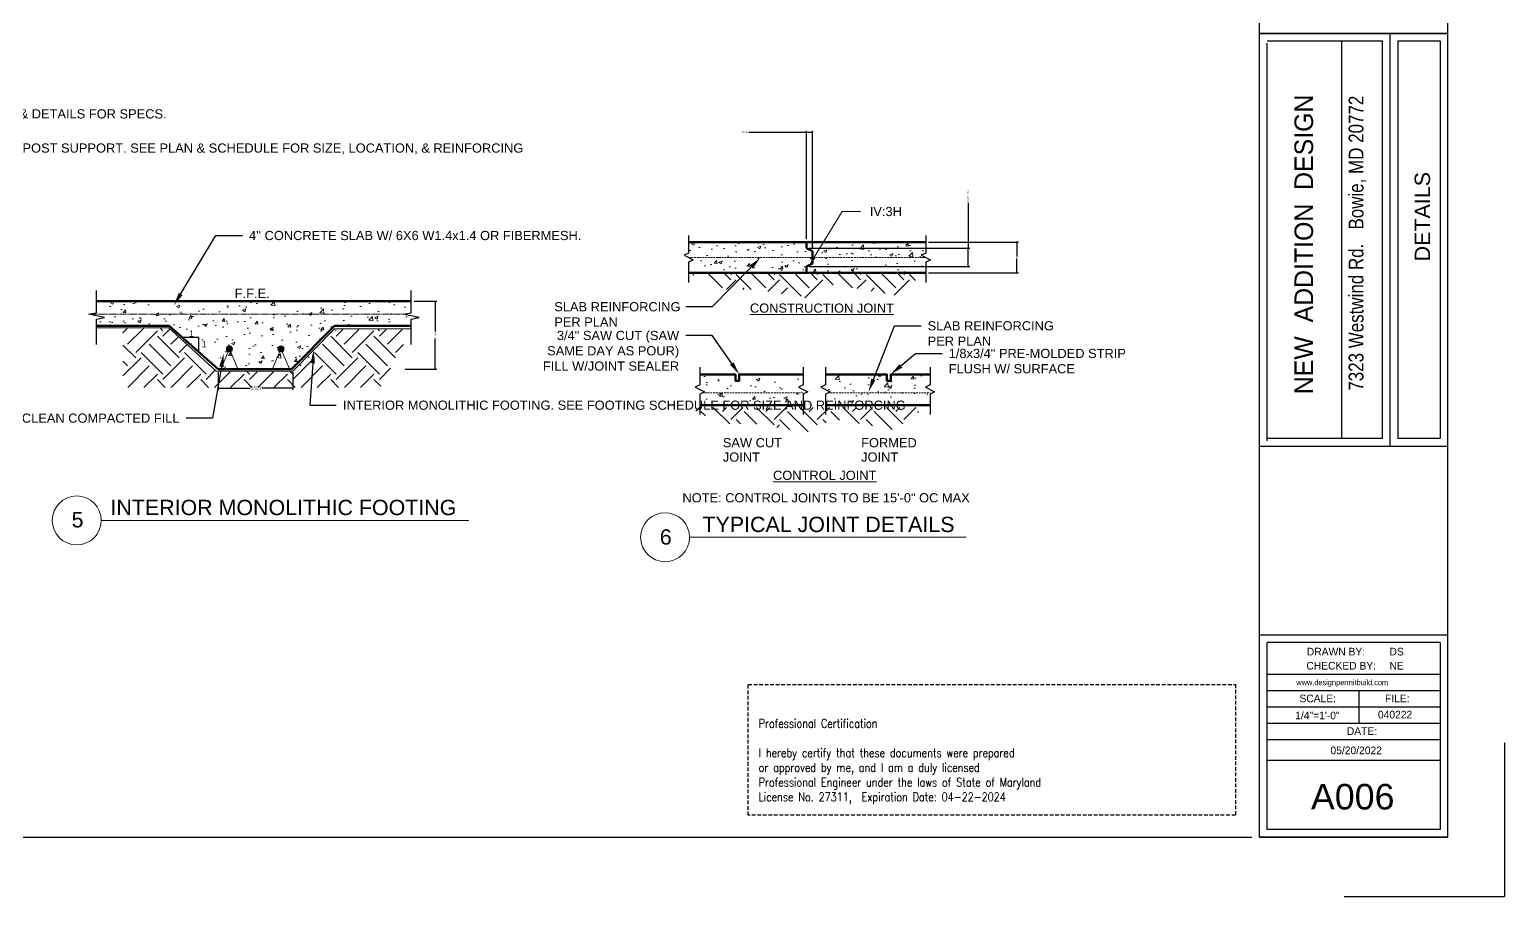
# Model space of a CAD drawing. Header units: inches. Extents: x -1842 to 12195, y -2228 to 2193.
# Drawn here: x 9943 to 11146, y -1030 to -322 of the extents above; entities that cross this region are included whole.
import ezdxf
from ezdxf import colors
from ezdxf.entities.mleader import LeaderData, LeaderLine
from ezdxf.math import Vec2, Vec3

# ---------------------------------------------------------------- set-up
doc = ezdxf.new("R2010")
doc.units = ezdxf.units.IN
doc.header["$LTSCALE"] = 6
doc.header["$MEASUREMENT"] = 0
for name, pattern in [('DASHED', [0.75, 0.5, -0.25]), ('HIDDEN', [0.375, 0.25, -0.125]), ('HIDDEN2', [0.1875, 0.125, -0.0625])]:
    doc.linetypes.add(name, pattern=pattern)
doc.layers.add('S-Dims', color=2, linetype='Continuous')
doc.layers.add('Title Block', color=7, linetype='Continuous')
for name, color, linetype, lineweight in [('S-Exisitng', 252, 'Continuous', 0), ('S-Foundation', 5, 'Continuous', 0), ('S-Structural', 1, 'Continuous', 20), ('S-Text', 3, 'Continuous', 0)]:
    doc.layers.add(name, color=color, linetype=linetype, lineweight=lineweight)
doc.styles.add('(FE) ARIAL 3-4', font='arial.ttf', dxfattribs={"height": 1.5})
doc.styles.add('Arial', font='arial.ttf')
doc.styles.add('HS-DESIGN-TTLB', font='GOTHIC.TTF')
doc.styles.get("Standard").update_dxf_attribs({"font": 'ARIALN.TTF'})
doc.styles.add('TAGS', font='romans', dxfattribs={"width": 0.8})
doc.dimstyles.new('DIMS', dxfattribs={"dimscale": 96, "dimtxt": 0.09375, "dimasz": 0.09375, "dimexe": 0.1, "dimexo": 0.2, "dimgap": 0.046875, "dimtad": 0, "dimdec": 1, "dimzin": 7, "dimdsep": 46, "dimlunit": 4, "dimtxsty": 'Standard', "dimblk": 'ARCHTICK', "dimcen": 0, "dimdle": 0.046875, "dimclrd": 2, "dimclre": 2, "dimclrt": 2, "dimadec": 0, "dimazin": 0, "dimtfac": 1, "dimtdec": 1, "dimtmove": 1, "dimatfit": 2, "dimfxl": 0.2, "dimtolj": 1, "dimtzin": 0, "dimarcsym": 0})

# ---------------------------------------------------------------- blocks, each defined once
blk = doc.blocks.new('_ARCHTICK')
at = {"color": 0, "linetype": 'ByBlock', "const_width": 0.15}
blk.add_lwpolyline([(-0.5, -0.5), (0.5, 0.5)], dxfattribs=at)
blk = doc.blocks.new('*D537')
at = {"layer": 'Defpoints', "color": 0, "transparency": 16777216}
for p in [(10581.8, -406), (10576.8, -495.7), (10581.8, -503.2)]:
    blk.add_point(p, dxfattribs=at)
at = {"layer": 'S-Dims', "color": 2, "lineweight": -2, "transparency": 16777216}
for p, q in [((10530.3, -406), (10576.8, -406)), ((10576.3, -406), (10582.4, -406)), ((10576.8, -493.3), (10576.8, -404.8)), ((10581.8, -500.8), (10581.8, -404.8))]:
    blk.add_line(p, q, dxfattribs=at)
at = {"layer": 'S-Dims', "color": 2, "lineweight": -2, "transparency": 16777216, "xscale": 1.125, "yscale": 1.125, "zscale": 1.125, "rotation": 180}
blk.add_blockref('_ARCHTICK', (10576.8, -406), dxfattribs=at)
at = {"layer": 'S-Dims', "color": 2, "lineweight": -2, "transparency": 16777216, "xscale": 1.125, "yscale": 1.125, "zscale": 1.125}
blk.add_blockref('_ARCHTICK', (10581.8, -406), dxfattribs=at)
at = {"layer": 'S-Dims', "color": 2, "transparency": 16777216, "insert": (10527.3, -406), "char_height": 1.125, "attachment_point": 5}
blk.add_mtext('\\A1;3/4" MIN', dxfattribs=at)
blk = doc.blocks.new('*D538')
at = {"layer": 'Defpoints', "color": 0, "transparency": 16777216}
for p in [(10576.8, -500.7), (10708.9, -500.7), (10576.8, -515.7)]:
    blk.add_point(p, dxfattribs=at)
at = {"layer": 'S-Dims', "color": 2, "lineweight": -2, "transparency": 16777216}
for p, q in [((10708.9, -463.5), (10708.9, -500.7)), ((10579.2, -500.7), (10710.1, -500.7)), ((10708.9, -516.3), (10708.9, -500.1)), ((10579.2, -515.7), (10710.1, -515.7))]:
    blk.add_line(p, q, dxfattribs=at)
at = {"layer": 'S-Dims', "color": 2, "lineweight": -2, "transparency": 16777216, "xscale": 1.125, "yscale": 1.125, "zscale": 1.125}
for p, rotation in [((10708.9, -500.7), 90), ((10708.9, -515.7), 270)]:
    blk.add_blockref('_ARCHTICK', p, dxfattribs=dict(at, rotation=rotation))
at = {"layer": 'S-Dims', "color": 2, "transparency": 16777216, "insert": (10708.9, -458.5), "char_height": 1.125, "attachment_point": 5, "rotation": 90}
blk.add_mtext('\\A1;T/4 (1 1/2" MIN)', dxfattribs=at)
blk = doc.blocks.new('*D539')
at = {"layer": 'Defpoints', "color": 0, "transparency": 16777216}
for p in [(10674.2, -495.7), (10748.6, -495.7), (10674.2, -520.7)]:
    blk.add_point(p, dxfattribs=at)
at = {"layer": 'S-Dims', "color": 2, "lineweight": -2, "transparency": 16777216}
for p, q in [((10676.6, -495.7), (10749.8, -495.7)), ((10748.6, -495.1), (10748.6, -507.3)), ((10748.6, -521.3), (10748.6, -509.1)), ((10676.6, -520.7), (10749.8, -520.7))]:
    blk.add_line(p, q, dxfattribs=at)
at = {"layer": 'S-Dims', "color": 2, "lineweight": -2, "transparency": 16777216, "xscale": 1.125, "yscale": 1.125, "zscale": 1.125}
for p, rotation in [((10748.6, -495.7), 90), ((10748.6, -520.7), 270)]:
    blk.add_blockref('_ARCHTICK', p, dxfattribs=dict(at, rotation=rotation))
at = {"layer": 'S-Dims', "color": 2, "transparency": 16777216, "insert": (10748.6, -508.2), "char_height": 1.12, "attachment_point": 5, "rotation": 90}
blk.add_mtext('\\A1;T', dxfattribs=at)
blk = doc.blocks.new('*D532')
at = {"layer": 'Defpoints', "color": 0, "transparency": 16777216}
for p in [(10096.8, -599.4), (10157.8, -599.4), (10157.8, -615)]:
    blk.add_point(p, dxfattribs=at)
at = {"layer": 'S-Dims', "color": 2, "lineweight": -2, "transparency": 16777216}
for p, q in [((10096.8, -601.8), (10096.8, -616.2)), ((10157.8, -601.8), (10157.8, -616.2)), ((10096.2, -615), (10122.9, -615)), ((10158.4, -615), (10132.7, -615))]:
    blk.add_line(p, q, dxfattribs=at)
at = {"layer": 'S-Dims', "color": 2, "lineweight": -2, "transparency": 16777216, "xscale": 1.125, "yscale": 1.125, "zscale": 1.125, "rotation": 180}
blk.add_blockref('_ARCHTICK', (10096.8, -615), dxfattribs=at)
at = {"layer": 'S-Dims', "color": 2, "lineweight": -2, "transparency": 16777216, "xscale": 1.125, "yscale": 1.125, "zscale": 1.125}
blk.add_blockref('_ARCHTICK', (10157.8, -615), dxfattribs=at)
at = {"layer": 'S-Dims', "color": 2, "transparency": 16777216, "insert": (10127.8, -615), "char_height": 1.125, "attachment_point": 5}
blk.add_mtext('\\A1;SEE FOOTING\\PSCHEDULE', dxfattribs=at)
blk = doc.blocks.new('*D535')
at = {"layer": 'Defpoints', "color": 0, "transparency": 16777216}
for p in [(10254.4, -544), (10247.1, -599.4), (10274, -599.4)]:
    blk.add_point(p, dxfattribs=at)
at = {"layer": 'S-Dims', "color": 2, "lineweight": -2, "transparency": 16777216}
for p, q in [((10256.8, -544), (10275.2, -544)), ((10274, -543.5), (10274, -568.8)), ((10274, -599.9), (10274, -574.6)), ((10249.5, -599.4), (10275.2, -599.4))]:
    blk.add_line(p, q, dxfattribs=at)
at = {"layer": 'S-Dims', "color": 2, "lineweight": -2, "transparency": 16777216, "xscale": 1.125, "yscale": 1.125, "zscale": 1.125}
for p, rotation in [((10274, -544), 90), ((10274, -599.4), 270)]:
    blk.add_blockref('_ARCHTICK', p, dxfattribs=dict(at, rotation=rotation))
at = {"layer": 'S-Dims', "color": 2, "transparency": 16777216, "insert": (10274, -571.7), "char_height": 1.125, "attachment_point": 5, "rotation": 90}
blk.add_mtext('\\A1;12" MIN.', dxfattribs=at)

msp = doc.modelspace()

# ---------------------------------------------------------------- hatches: boundary and pattern name
at = {"layer": 'S-Exisitng'}
h = msp.add_hatch(dxfattribs=at)
h.set_pattern_fill('EARTH', color=256, scale=100, angle=45, style=0)
h.set_pattern_definition([(45, (933.73, 5735.814), (0, 35.35534), [25, -25]), (45, (927.102, 5742.444), (0, 35.35534), [25, -25]), (45, (920.473, 5749.073), (0, 35.35534), [25, -25]), (135, (920.473, 5753.492), (-35.35534, 2e-15), [25, -25]), (135, (927.102, 5760.12), (-35.35534, 2e-15), [25, -25]), (135, (933.73, 5766.75), (-35.35534, 2e-15), [25, -25])])
h.paths.add_polyline_path([(10577.0003746, -541.4928587), (10599.3610543, -530.3125188), (10648.601442, -538.9949277), (10674.3940268, -520.8735292), (10480.8740177, -520.8735292), (10507.7068334, -534.2899371), (10536.1505763, -534.2899371)], flags=0)
h = msp.add_hatch(dxfattribs=at)
h.set_pattern_fill('EARTH', color=256, scale=100, angle=45, style=0)
h.set_pattern_definition([(45, (-2380.203, 4788.246), (0, 35.35534), [25, -25]), (45, (-2386.832, 4794.875), (0, 35.35534), [25, -25]), (45, (-2393.462, 4801.504), (0, 35.35534), [25, -25]), (135, (-2393.462, 4805.924), (-35.35534, 2e-15), [25, -25]), (135, (-2386.832, 4812.553), (-35.35534, 2e-15), [25, -25]), (135, (-2380.203, 4819.182), (-35.35534, 2e-15), [25, -25])])
h.paths.add_polyline_path([(10056.502332, -566.1183713), (10019.1229955, -566.1183713), (10019.1229955, -614.3390716), (10229.0428234, -614.3390716), (10254.77083, -567.0925066), (10192.9328504, -567.1028521), (10157.8021696, -601.5260437), (10095.2220659, -601.5260437)])
h = msp.add_hatch(dxfattribs=at)
h.set_pattern_fill('EARTH', color=256, scale=100, angle=45, style=0)
h.set_pattern_definition([(45, (933.73, 5794.11), (0, 35.35534), [25, -25]), (45, (927.102, 5800.738), (0, 35.35534), [25, -25]), (45, (920.473, 5807.368), (0, 35.35534), [25, -25]), (135, (920.473, 5811.787), (-35.35534, 2e-15), [25, -25]), (135, (927.102, 5818.416), (-35.35534, 2e-15), [25, -25]), (135, (933.73, 5825.045), (-35.35534, 2e-15), [25, -25])])
h.paths.add_polyline_path([(10576.8473445, -651.3631782), (10599.2080243, -640.1828384), (10648.4484119, -648.8652472), (10674.2409968, -630.7438488), (10480.7209877, -630.7438488), (10507.5538034, -644.1602566), (10535.9975462, -644.1602566)], flags=0)
at = {"layer": 'S-Foundation', "ltscale": 10}
h = msp.add_hatch(dxfattribs=at)
h.set_pattern_fill('AR-CONC', color=252, scale=3.75, style=0)
h.set_pattern_definition([(50, (933.73, 5735.814), (26.897257, -2.353205), [2.8125, -30.9375]), (355, (933.73, 5735.814), (-5.203175, 28.207205), [2.25, -24.75]), (100.45144, (935.972, 5735.618), (21.69408, 25.854), [2.39026, -26.29283]), (46.1842, (933.73, 5743.314), (40.02155, -6.20697), [4.21875, -46.40625]), (96.63564, (937.066, 5742.797), (35.04982, 36.52945), [3.58539, -39.43927]), (351.18416, (933.73, 5743.314), (35.04982, 36.52945), [3.375, -37.125]), (21, (937.48, 5741.44), (22.384014, -15.09821), [2.8125, -30.9375]), (326, (937.48, 5741.44), (9.124325, 27.193127), [2.25, -24.75]), (71.45144, (939.346, 5740.18), (31.50834, 12.09492), [2.39026, -26.29283]), (37.5, (933.731, 5735.814), (0.4559946, 12.4835195), [0, -24.45, 0, -25.125, 0, -24.84375]), (7.5, (933.731, 5735.814), (9.865108, 14.790439), [0, -14.325, 0, -23.8875, 0, -9.46875]), (327.5, (925.369, 5735.814), (20.018341, -0.845808), [0, -9.375, 0, -29.25, 0, -38.8125]), (317.5, (921.619, 5735.814), (21.869481, 3.753937), [0, -12.1875, 0, -19.425, 0, -27.5625])])
h.paths.add_polyline_path([(10576.8473445, -500.7035776), (10576.8473445, -495.7035776), (10480.7209877, -495.7035776), (10480.7209877, -504.5811371), (10476.9709877, -506.4561371), (10480.7209877, -508.3311371), (10581.8473445, -508.3311371), (10581.8473445, -503.2035776)])
h.paths.add_polyline_path([(10581.8473445, -508.3311371), (10480.7209877, -508.3311371), (10484.4709877, -510.2061371), (10480.7209877, -512.0811371), (10480.7209877, -517.563644), (10480.7209877, -520.7035776), (10576.8473445, -520.7035776), (10576.8473445, -515.7035776), (10581.8473445, -513.2035776)])
h.paths.add_polyline_path([(10674.2409968, -512.0811371), (10677.9909968, -510.2061371), (10674.2409968, -508.3311371), (10581.8473445, -508.3311371), (10581.8473445, -513.2035776), (10576.8473445, -515.7035776), (10576.8473445, -520.7035776), (10581.6230943, -520.7035776), (10580.7063879, -515.3165848), (10583.1792917, -520.7035776), (10674.2409968, -520.7035776), (10674.2409968, -517.563644)])
h.paths.add_polyline_path([(10674.2409968, -504.5811371), (10674.2409968, -495.7035776), (10576.8473445, -495.7035776), (10576.8473445, -500.7035776), (10581.8473445, -503.2035776), (10581.8473445, -508.3311371), (10674.2409968, -508.3311371), (10670.4909968, -506.4561371)])
h = msp.add_hatch(dxfattribs=at)
h.set_pattern_fill('AR-CONC', color=252, scale=3.75, style=0)
h.set_pattern_definition([(50, (-2404.154, 5251.629), (26.897257, -2.353205), [2.8125, -30.9375]), (355, (-2404.154, 5251.63), (-5.203175, 28.207205), [2.25, -24.75]), (100.45144, (-2401.912, 5251.433), (21.69408, 25.854), [2.390257, -26.29283]), (46.1842, (-2404.154, 5259.13), (40.02155, -6.20697), [4.21875, -46.40625]), (96.63564, (-2400.82, 5258.61), (35.04982, 36.52945), [3.58539, -39.43927]), (351.18416, (-2404.154, 5259.13), (35.04982, 36.52945), [3.375, -37.125]), (21, (-2400.404, 5257.254), (22.384014, -15.09821), [2.8125, -30.9375]), (326, (-2400.404, 5257.254), (9.124325, 27.193127), [2.25, -24.75]), (71.45144, (-2398.538, 5255.995), (31.50834, 12.09492), [2.390257, -26.29283]), (37.5, (-2404.154, 5251.629), (0.4559946, 12.4835195), [0, -24.45, 0, -25.125, 0, -24.84375]), (7.5, (-2404.154, 5251.629), (9.865108, 14.790439), [0, -14.325, 0, -23.8875, 0, -9.46875]), (327.5, (-2412.516, 5251.629), (20.018341, -0.845808), [0, -9.375, 0, -29.25, 0, -38.8125]), (317.5, (-2416.266, 5251.629), (21.869481, 3.753937), [0, -12.1875, 0, -19.425, 0, -27.5625])])
h.paths.add_polyline_path([(10191.6668342, -564.0394694), (10254.3754614, -564.0394694), (10254.3754614, -558.5051794), (10260.9666525, -557.2072379), (10254.3754614, -555.9092964), (10247.7842704, -554.6113548), (10248.6683515, -554.437261), (9994.2241988, -553.9623841), (9990.9286033, -554.6113548), (9997.5197944, -555.9092964), (10004.1109854, -557.2072379), (9997.5197944, -558.5051794), (9997.5197944, -565.5751457), (10056.7812973, -564.0394694), (10096.7812973, -599.3732077), (10156.7812973, -599.3732077)])
h.paths.add_polyline_path([(9997.5197944, -544.0394694), (9997.5197944, -553.3134133), (9994.2241988, -553.9623841), (10248.6683515, -554.437261), (10254.3754614, -553.3134133), (10254.3754614, -544.0394694)])
h = msp.add_hatch(dxfattribs=at)
h.set_pattern_fill('AR-CONC', color=252, scale=3.75, style=0)
h.set_pattern_definition([(50, (933.73, 5794.11), (26.897257, -2.353205), [2.8125, -30.9375]), (355, (933.73, 5794.11), (-5.203175, 28.207205), [2.25, -24.75]), (100.45144, (935.972, 5793.913), (21.69408, 25.854), [2.39026, -26.29283]), (46.1842, (933.73, 5801.61), (40.02155, -6.20697), [4.21875, -46.40625]), (96.63564, (937.066, 5801.092), (35.04982, 36.52945), [3.58539, -39.43927]), (351.18416, (933.73, 5801.61), (35.04982, 36.52945), [3.375, -37.125]), (21, (937.48, 5799.734), (22.384014, -15.09821), [2.8125, -30.9375]), (326, (937.48, 5799.734), (9.124325, 27.193127), [2.25, -24.75]), (71.45144, (939.346, 5798.476), (31.50834, 12.09492), [2.39026, -26.29283]), (37.5, (933.731, 5794.109), (0.4559946, 12.4835195), [0, -24.45, 0, -25.125, 0, -24.84375]), (7.5, (933.731, 5794.109), (9.865108, 14.790439), [0, -14.325, 0, -23.8875, 0, -9.46875]), (327.5, (925.369, 5794.109), (20.018341, -0.845808), [0, -9.375, 0, -29.25, 0, -38.8125]), (317.5, (921.619, 5794.11), (21.869481, 3.753937), [0, -12.1875, 0, -19.425, 0, -27.5625])])
h.paths.add_polyline_path([(10574.1574919, -612.2957976), (10574.1574919, -603.7353575), (10522.0971109, -603.7353575), (10522.0971109, -608.8528634), (10518.8964682, -608.8528634), (10518.8964682, -603.7353575), (10489.8928636, -603.7353575), (10489.8928636, -612.2957976), (10486.1428636, -614.1707976), (10493.6428636, -617.9207976), (10489.8928636, -619.7957976), (10489.8928636, -625.2783045), (10489.8928636, -628.7353575), (10574.1574919, -628.7353575), (10574.1574919, -625.2783045), (10574.1574919, -619.7957976), (10577.9074919, -617.9207976), (10570.4074919, -614.1707976)])
h.paths.add_polyline_path([(10592.4395618, -603.7353575), (10592.4395618, -612.2957976), (10588.6895618, -614.1707976), (10596.1895618, -617.9207976), (10592.4395618, -619.7957976), (10592.4395618, -625.2783045), (10592.4395618, -628.7353575), (10677.7541307, -628.7353575), (10677.7541307, -625.2783045), (10677.7541307, -619.7957976), (10681.5041307, -617.9207976), (10674.0041307, -614.1707976), (10677.7541307, -612.2957976), (10677.7541307, -603.7353575), (10645.6631542, -603.7353575), (10645.6631542, -608.8528634), (10642.4625115, -608.8528634), (10642.4625115, -603.7353575)])
at = {"layer": 'S-Structural'}
h = msp.add_hatch(color=256, dxfattribs=at)
h.dxf.hatch_style = 1
h.paths.add_polyline_path([(10108.5403754, -582.9575379, 1), (10103.5403754, -582.9575379, 1)])
h = msp.add_hatch(color=256, dxfattribs=at)
h.dxf.hatch_style = 1
h.paths.add_polyline_path([(10150.5585197, -582.838914, 1), (10145.5585197, -582.838914, 1)])

# ---------------------------------------------------------------- linework, layer by layer
msp.add_line((9445.5770111, -981.4230337), (10940.2362458, -981.4230337))
msp.add_lwpolyline([(9445.1770111, 145.0261878, 0.5, 0.5, 0), (10940.2362458, 145.0261878, 0, 0, 0), (10940.2362458, -981.4230337, 0.5, 0.5, 0), (9445.1770111, -981.4230337, 0.5, 0.5, 0)], format="xyseb")
at = {"layer": 'S-Dims'}
for p, q in [((10081.1219986, -573.5717391), (10067.5724224, -573.5717391)), ((10081.1219986, -585.248969), (10081.1219986, -573.5717391))]:
    msp.add_line(p, q, dxfattribs=at)
for points in [[(10480.7209877, -490.1736739), (10480.7209877, -495.063644), (10480.7209877, -504.5811371), (10476.9709877, -506.4561371), (10484.4709877, -510.2061371), (10480.7209877, -512.0811371), (10480.7209877, -517.563644), (10480.7209877, -528.7943184)], [(10674.2409968, -490.1736739), (10674.2409968, -495.063644), (10674.2409968, -504.5811371), (10670.4909968, -506.4561371), (10677.9909968, -510.2061371), (10674.2409968, -512.0811371), (10674.2409968, -517.563644), (10674.2409968, -528.7943184)], [(9997.5197944, -579.1865859), (9997.5197944, -558.5051794), (10004.1109854, -557.2072379), (9997.5197944, -555.9092964), (9990.9286033, -554.6113548), (9997.5197944, -553.3134133), (9997.5197944, -535.2960154)], [(10254.3754614, -579.1865859), (10254.3754614, -558.5051794), (10260.9666525, -557.2072379), (10254.3754614, -555.9092964), (10247.7842704, -554.6113548), (10254.3754614, -553.3134133), (10254.3754614, -535.2960154)], [(10489.8928636, -597.8883344), (10489.8928636, -602.7783045), (10489.8928636, -612.2957976), (10486.1428636, -614.1707976), (10493.6428636, -617.9207976), (10489.8928636, -619.7957976), (10489.8928636, -625.2783045), (10489.8928636, -636.5089789)], [(10574.1574919, -597.8883344), (10574.1574919, -602.7783045), (10574.1574919, -612.2957976), (10570.4074919, -614.1707976), (10577.9074919, -617.9207976), (10574.1574919, -619.7957976), (10574.1574919, -625.2783045), (10574.1574919, -636.5089789)], [(10592.4395618, -597.8883344), (10592.4395618, -602.7783045), (10592.4395618, -612.2957976), (10588.6895618, -614.1707976), (10596.1895618, -617.9207976), (10592.4395618, -619.7957976), (10592.4395618, -625.2783045), (10592.4395618, -636.5089789)], [(10677.7541307, -597.8883344), (10677.7541307, -602.7783045), (10677.7541307, -612.2957976), (10674.0041307, -614.1707976), (10681.5041307, -617.9207976), (10677.7541307, -619.7957976), (10677.7541307, -625.2783045), (10677.7541307, -636.5089789)]]:
    msp.add_lwpolyline(points, dxfattribs=at)
at = {"layer": 'S-Foundation', "color": 5, "lineweight": 50}
for p, q in [((10480.7209877, -495.7035776), (10674.2409968, -495.7035776)), ((10576.8473445, -495.7035776), (10576.8473445, -500.7035776)), ((10576.8473445, -500.7035776), (10581.8473445, -503.2035776)), ((10581.8473445, -503.2035776), (10581.8473445, -513.2035776)), ((10581.8473445, -513.2035776), (10576.8473445, -515.7035776)), ((10576.8473445, -515.7035776), (10576.8473445, -520.7035776)), ((10480.7209877, -520.7035776), (10674.2409968, -520.7035776)), ((10254.3754614, -544.0394694), (9997.5197944, -544.0394694)), ((10056.7812973, -564.0394694), (9997.5197944, -564.0394694)), ((10056.7812973, -564.0394694), (10096.7812973, -599.3732077)), ((10156.7812973, -599.3732077), (10191.6668342, -564.0394694)), ((10254.3754614, -564.0394694), (10191.6668342, -564.0394694)), ((10096.7812973, -599.3732077), (10156.7812973, -599.3732077)), ((10489.8928636, -628.7353575), (10574.1574919, -628.7353575)), ((10592.4395618, -628.7353575), (10677.7541307, -628.7353575))]:
    msp.add_line(p, q, dxfattribs=at)
at = {"layer": 'S-Foundation', "color": 3}
msp.add_lwpolyline([(9997.5197944, -565.5751457), (10056.502332, -565.5751457), (10095.2220659, -600.9828181), (10157.8021696, -600.9828181), (10191.6668342, -566.4788725), (10254.3754614, -566.4788725)], dxfattribs=at)
at = {"layer": 'S-Foundation', "color": 5, "lineweight": 50}
for points in [[(10489.8928636, -603.7353575), (10518.8964682, -603.7353575), (10518.8964682, -608.8528634), (10522.0971109, -608.8528634), (10522.0971109, -603.7353575), (10574.1574919, -603.7353575)], [(10677.7541307, -603.7353575), (10645.6631542, -603.7353575), (10645.6631542, -608.8528634), (10642.4625115, -608.8528634), (10642.4625115, -603.7353575), (10592.4395618, -603.7353575)]]:
    msp.add_lwpolyline(points, dxfattribs=at)
at = {"layer": 'S-Structural', "linetype": 'HIDDEN2'}
msp.add_line((9991.8126844, -554.437261), (10248.6683515, -554.437261), dxfattribs=at)
at = {"layer": 'S-Structural'}
for p, q in [((10106.0403754, -582.9575379), (10099.0785179, -599.261871)), ((10106.0403754, -582.9575379), (10113.0022329, -599.261871)), ((10148.0585197, -582.838914), (10141.0966622, -599.1432471)), ((10148.0585197, -582.838914), (10155.0203772, -599.1432471))]:
    msp.add_line(p, q, dxfattribs=at)
at = {"layer": 'S-Structural', "linetype": 'HIDDEN'}
for p, q in [((10491.7678636, -618.8582976), (10574.1574919, -618.8582976)), ((10594.3145618, -618.8582976), (10677.7541307, -618.8582976))]:
    msp.add_line(p, q, dxfattribs=at)
at = {"layer": 'S-Structural'}
for centre in [(10106.0403754, -582.9575379), (10148.0585197, -582.838914)]:
    msp.add_circle(centre, 2.5, dxfattribs=at)
at = {"layer": 'S-Text'}
for p, q in [((10001.3968485, -722.8782551), (10301.3388062, -722.8782551)), ((10481.4912936, -736.7037433), (10707.2538952, -736.7037433))]:
    msp.add_line(p, q, dxfattribs=at)
for centre in [(9981.3968485, -722.8782551), (10461.4912936, -736.7037433)]:
    msp.add_circle(centre, 20, dxfattribs=at)
at = {"layer": 'Title Block'}
for p, q in [((10946.5613708, -981.4230436), (10946.5613708, 145.0261778)), ((11100.1763708, -981.4230436), (11100.1763708, 145.0261778)), ((10946.5613708, -325.3393214), (11100.1763708, -325.3393214)), ((10946.5613708, -325.3393214), (11100.1763708, -325.3393214)), ((11100.1763708, -325.3393214), (10946.5613708, -325.3393214)), ((11046.8813708, -331.6093214), (10952.8313708, -331.6093214)), ((10952.8313708, -657.8963021), (10952.8313708, -333.3740724)), ((11013.6522189, -656.1315511), (11013.6522189, -331.6093214)), ((11046.8813708, -656.1315511), (11046.8813708, -331.6093214)), ((11053.1513708, -662.4015511), (11053.1513708, -325.3393214)), ((11093.9063708, -331.6093214), (11059.4213708, -331.6093214)), ((11059.4213708, -331.6093214), (11059.4213708, -656.1315511)), ((11093.9063708, -331.6093214), (11093.9063708, -656.1315511)), ((11046.8813708, -656.1315511), (10952.8313708, -656.1315511)), ((11093.9063708, -656.1315511), (11059.4213708, -656.1315511)), ((10946.5613708, -662.4015511), (11100.1763708, -662.4015511)), ((10946.5613708, -662.4015511), (11100.1763708, -662.4015511)), ((10946.5613708, -816.2628011), (11100.1763708, -816.2628011)), ((10952.8313708, -848.8568707), (10952.8313708, -822.5328011)), ((11093.9063708, -822.5328011), (10952.8313708, -822.5328011)), ((11093.9063708, -822.5328011), (11093.9063708, -848.8568707)), ((10952.8313708, -975.1530436), (10952.8313708, -848.8568707)), ((11093.9063708, -848.8568707), (10952.8313708, -848.8568707)), ((11093.9063708, -848.8568707), (11093.9063708, -975.1530436)), ((11093.9063708, -862.1806207), (10952.8313708, -862.1806207)), ((11027.8813708, -888.8281207), (11027.8813708, -862.1806207)), ((11093.9063708, -875.5043707), (10952.8313708, -875.5043707)), ((11093.9063708, -888.8281207), (10952.8313708, -888.8281207)), ((11093.9063708, -902.1518707), (10952.8313708, -902.1518707)), ((11146.495989, -904.5095137), (11146.495989, -1029.9999937)), ((11146.495989, -904.5095137), (11146.495989, -1029.9999937)), ((11146.495989, -904.5095137), (11146.495989, -1029.9999937)), ((11146.495989, -904.5095137), (11146.495989, -1029.9999937)), ((11146.495989, -904.5095137), (11146.495989, -1029.9999937)), ((11146.495989, -904.5095137), (11146.495989, -1029.9999937)), ((11146.495989, -904.5095137), (11146.495989, -1029.9999937)), ((11146.495989, -904.5095137), (11146.495989, -1029.9999937)), ((11146.495989, -904.5095137), (11146.495989, -1029.9999937)), ((11146.495989, -904.5095137), (11146.495989, -1029.9999937)), ((11146.495989, -904.5095137), (11146.495989, -1029.9999937)), ((11146.495989, -904.5095137), (11146.495989, -1029.9999937)), ((11146.495989, -904.5095137), (11146.495989, -1029.9999937)), ((11146.495989, -904.5095137), (11146.495989, -1029.9999937)), ((11146.495989, -904.5095137), (11146.495989, -1029.9999937)), ((11146.495989, -904.5095137), (11146.495989, -1029.9999937)), ((11146.495989, -904.5095137), (11146.495989, -1029.9999937)), ((11146.495989, -904.5095137), (11146.495989, -1029.9999937)), ((11146.495989, -904.5095137), (11146.495989, -1029.9999937)), ((11146.495989, -904.5095137), (11146.495989, -1029.9999937)), ((11146.495989, -904.5095137), (11146.495989, -1029.9999937)), ((11146.495989, -904.5095137), (11146.495989, -1029.9999937)), ((11146.495989, -904.5095137), (11146.495989, -1029.9999937)), ((11146.495989, -904.5095137), (11146.495989, -1029.9999937)), ((11146.495989, -904.5095137), (11146.495989, -1029.9999937)), ((11146.495989, -904.5095137), (11146.495989, -1029.9999937)), ((11146.495989, -904.5095137), (11146.495989, -1029.9999937)), ((11146.495989, -904.5095137), (11146.495989, -1029.9999937)), ((11146.495989, -904.5095137), (11146.495989, -1029.9999937)), ((11146.495989, -904.5095137), (11146.495989, -1029.9999937)), ((11093.9063708, -918.9525681), (10952.8313708, -918.9525681)), ((10946.5613708, -981.4230436), (11100.1763708, -981.4230436)), ((10946.5613708, -981.4230436), (11100.1763708, -981.4230436)), ((10946.5613708, -981.4230436), (11100.1763708, -981.4230436)), ((10946.5613708, -981.4230436), (11100.1763708, -981.4230436)), ((11100.1763708, -981.4230436), (10946.5613708, -981.4230436)), ((11093.9063708, -975.1530436), (10952.8864958, -975.1530436)), ((11015.692404, -1029.9999937), (11146.495989, -1029.9999937)), ((11015.692404, -1029.9999937), (11146.495989, -1029.9999937)), ((11015.692404, -1029.9999937), (11146.495989, -1029.9999937)), ((11015.692404, -1029.9999937), (11146.495989, -1029.9999937)), ((11015.692404, -1029.9999937), (11146.495989, -1029.9999937)), ((11015.692404, -1029.9999937), (11146.495989, -1029.9999937)), ((11015.692404, -1029.9999937), (11146.495989, -1029.9999937)), ((11015.692404, -1029.9999937), (11146.495989, -1029.9999937)), ((11015.692404, -1029.9999937), (11146.495989, -1029.9999937)), ((11015.692404, -1029.9999937), (11146.495989, -1029.9999937)), ((11015.692404, -1029.9999937), (11146.495989, -1029.9999937))]:
    msp.add_line(p, q, dxfattribs=at)
at = {"layer": 'Title Block', "const_width": 0.5}
for points in [[(10946.5613708, -981.4230436), (10946.5613708, 145.0261778)], [(11100.1763708, -981.4230436), (11100.1763708, 145.0261778)], [(10946.5613708, -325.3393214), (11100.1763708, -325.3393214)], [(10946.5613708, -325.3393214), (11100.1763708, -325.3393214)], [(11053.1513708, -662.4015511), (11053.1513708, -325.3393214)], [(10946.5613708, -662.4015511), (11100.1763708, -662.4015511)], [(10946.5613708, -816.2628011), (11100.1763708, -816.2628011)], [(10946.5613708, -981.4230436), (11100.1763708, -981.4230436)], [(10946.5613708, -981.4230436), (11100.1763708, -981.4230436)], [(10946.5613708, -981.4230436), (11100.1763708, -981.4230436)]]:
    msp.add_lwpolyline(points, dxfattribs=at)
at = {"layer": 'Title Block', "color": 253, "linetype": 'DASHED', "elevation": -143.9991213}
msp.add_lwpolyline([(10529.3711831, -856.8029547), (10926.8711831, -856.8029547), (10926.8711831, -963.6642047), (10529.3711831, -963.6642047)], close=True, dxfattribs=at)

# ---------------------------------------------------------------- texts
at = {"layer": 'S-Dims', "char_height": 5, "width": 294.30601648, "attachment_point": 1, "style": 'Arial'}
for insert in [(10073.082139, -567.8363454), (10083.4123883, -576.5332696)]:
    msp.add_mtext('1', dxfattribs=dict(at, insert=insert))
at = {"layer": 'S-Text', "insert": (10110.3917968, -533.7642171), "char_height": 7.5, "width": 294.30601648, "attachment_point": 1, "style": 'Arial'}
msp.add_mtext('F.F.E.', dxfattribs=at)
at = {"layer": 'S-Text', "char_height": 12.5, "attachment_point": 1, "style": 'Arial'}
for s, width, insert in [('INTERIOR MONOLITHIC FOOTING', 352.848742969, (10008.9243586, -706.090279)), ('5', 21.613070392, (9977.2428501, -716.0979467)), ('TYPICAL JOINT DETAILS', 352.848742969, (10492.0339949, -719.9157672)), ('6', 13.39590935, (10457.234824, -730.1726264))]:
    msp.add_mtext_dynamic_manual_height_columns(s, width=width, gutter_width=5, heights=[0], dxfattribs=dict(at, insert=insert))
at = {"layer": 'Title Block', "rotation": 90, "style": 'HS-DESIGN-TTLB'}
for s, insert, char_height, width, attachment_point in [('{\\H1.14632x;    NEW  ADDITION  DESIGN}', (10975.108625, -642.4293849), 13.237439489, 488.490459411, 1), ('\\pxb0.41667,a0.41667,t20;{\\fArial Narrow|b0|i0|c0|p34;7323 Westwind Rd.   Bowie, MD 20772}', (11019.3103778, -616.9980547), 12.085821891, 788.928518224, 1), ('{\\fSwis721 BdOul BT|b0|i0|c0|p82;DETAILS}', (11079.5710727, -474.9359675), 12.54047025, 315.279058952, 5)]:
    msp.add_mtext(s, dxfattribs=dict(at, insert=insert, char_height=char_height, width=width, attachment_point=attachment_point))
at = {"layer": 'Title Block', "style": 'HS-DESIGN-TTLB'}
for s, insert, char_height, width, attachment_point in [('DRAWN BY:', (10985.2338316, -826.9255293), 6.27, 50.128184718, 1), ('DS', (11052.6545618, -826.9255293), 6.27, 50.128184718, 1), ('CHECKED BY:', (10984.8269282, -838.4322146), 6.27, 62.9454832, 1), ('NE', (11052.6545618, -838.4322146), 6.27, 119.339266761, 1), ('www.designpermitbuild.com', (10976.595286, -852.9643929), 4.5, 50.128184718, 1), ('SCALE:', (10979.2045213, -865.143521), 6.27, 50.128184718, 1), ('FILE:', (11048.992858, -865.143521), 6.27, 50.128184718, 1), ('040222', (11043.2016938, -878.3357299), 6.27, 50.128184718, 1), ('1/4"=1\'-0"', (10975.6993527, -879.0380297), 6.27, 50.128184718, 1), ('DATE:', (11017.8652714, -891.8276603), 6.27, 50.128184718, 1), ('05/20/2022', (11004.4943073, -907.5449527), 6.27, 50.128184718, 1), ('{\\fSwis721 BlkOul BT|b0|i0|c0|p82;A006}', (11022.6220278, -948.6398704), 20.9, 201.832735712, 5)]:
    msp.add_mtext(s, dxfattribs=dict(at, insert=insert, char_height=char_height, width=width, attachment_point=attachment_point))
at = {"layer": 'Title Block', "insert": (10537.8711831, -885.0642047, -143.9991213), "char_height": 7.2, "attachment_point": 1, "style": 'TAGS'}
msp.add_mtext_dynamic_manual_height_columns('Professional Certification\\P\\PI hereby certify that these documents were prepared\\Por approved by me, and I am a duly licensed\\PProfessional Engineer under the laws of State of Maryland\\PLicense No. 27311,  Expiration Date: 04-22-2024', width=727.308226295, gutter_width=30, heights=[0], dxfattribs=at)

# ---------------------------------------------------------------- dimensions: what is measured, and where the dimension line sits
at = {"layer": 'S-Dims'}
for base, p1, p2, text, picture, middle in [((10581.8473445, -406.0451627), (10576.8473445, -495.7035776), (10581.8473445, -503.2035776), '3/4" MIN', '*D537', (10527.2966965, -406.0451627)), ((10157.8021696, -614.9792152), (10096.7812973, -599.3732077), (10157.8021696, -599.3732077), 'SEE FOOTING\\PSCHEDULE', '*D532', (10127.8021696, -614.9792152))]:
    dim = msp.add_linear_dim(base=base, p1=p1, p2=p2, text=text, dimstyle='DIMS', override={"dimscale": 12}, dxfattribs=at)
    dim.commit()
    dim.dimension.update_dxf_attribs({"geometry": picture, "text_midpoint": middle, "dimtype": 160})
dim = msp.add_linear_dim(base=(10708.8870644, -500.7035776), p1=(10576.8473445, -515.7035776), p2=(10576.8473445, -500.7035776), angle=90, text='T/4 (1 1/2" MIN)', dimstyle='DIMS', override={"dimscale": 12}, dxfattribs=at)
dim.commit()
dim.dimension.update_dxf_attribs({"geometry": '*D538', "text_midpoint": (10708.8870644, -458.4748615), "dimtype": 160})
for base, p1, p2, text, picture, middle in [((10748.6357662, -495.7035776), (10674.2409968, -520.7035776), (10674.2409968, -495.7035776), 'T', '*D539', (10748.6357662, -508.2035776)), ((10273.9584442, -599.3732077), (10254.3754614, -544.0394694), (10247.0996905, -599.3732077), '12" MIN.', '*D535', (10273.9584442, -571.7063385))]:
    dim = msp.add_linear_dim(base=base, p1=p1, p2=p2, angle=90, text=text, dimstyle='DIMS', override={"dimscale": 12}, dxfattribs=at)
    dim.commit()
    dim.dimension.update_dxf_attribs({"geometry": picture, "text_midpoint": middle})

# ---------------------------------------------------------------- leaders
at = {"layer": 'S-Text'}
ml = msp.add_multileader_mtext('Standard', dxfattribs=at)
ml.set_content('\\A1;POST w/ HOLDOWN. SEE FRAMING PLANS & DETAILS FOR SPECS.', color=256, style='Arial')
ml.set_leader_properties()
ml.build(insert=Vec2(0, 0))
ml.multileader.update_dxf_attribs({"dogleg_length": 0.36, "arrow_head_size": 10.8, "scale": 12})
ctx = ml.context
ctx.base_point, ctx.scale, ctx.char_height, ctx.arrow_head_size, ctx.landing_gap_size, ctx.plane_origin = Vec3(9711.7374097, -391.0638804), 12, 7.5, 10.8, 5.4, Vec3(9645.924984, -485.6247015)
notes = []
notes.append((ctx, [(0, (1, 1, 0), (9690.1374097, -391.0638804), (1, 0), 21.6, [(0, [(9659.0519923, -432.3343803)], 0, [])])]))
ctx.mtext.insert, ctx.mtext.width, ctx.mtext.flow_direction = Vec3(9717.1374097, -387.226909), 206.50775633, 5
ml = msp.add_multileader_mtext('Standard', dxfattribs=at)
ml.set_content('SLAB REINFORCING\\PPER PLAN', color=256, style='Arial')
ml.set_leader_properties()
ml.build(insert=Vec2(0, 0))
ml.multileader.update_dxf_attribs({"dogleg_length": 0.36, "arrow_head_size": 10.8, "scale": 12})
ctx = ml.context
ctx.base_point, ctx.scale, ctx.char_height, ctx.arrow_head_size, ctx.landing_gap_size, ctx.plane_origin = Vec3(10365.6899486, -548.4646156), 12, 7.5, 10.8, 5.4, Vec3(10539.3527044, -508.3311371)
notes.append((ctx, [(1, (1, 1, 0), (10500.0101396, -548.4646156), (-1, 0), 21.6, [(0, [(10539.3527044, -508.3311371)], 0, [])])]))
ctx.mtext.insert, ctx.mtext.flow_direction = Vec3(10371.0899486, -544.7120576), 5
ml = msp.add_multileader_mtext('Standard', dxfattribs=at)
ml.set_content('SLAB REINFORCING\\PPER PLAN', color=256, style='Arial')
ml.set_leader_properties()
ml.build(insert=Vec2(0, 0))
ml.multileader.update_dxf_attribs({"dogleg_length": 0.36, "arrow_head_size": 10.8, "scale": 12})
ctx = ml.context
ctx.base_point, ctx.scale, ctx.char_height, ctx.arrow_head_size, ctx.landing_gap_size, ctx.plane_origin = Vec3(10670.3706481, -564.019018), 12, 7.5, 10.8, 5.4, Vec3(10627.5355764, -617.9207976)
notes.append((ctx, [(0, (1, 1, 0), (10648.7706481, -564.019018), (1, 0), 21.6, [(0, [(10627.5355764, -617.9207976)], 0, [])])]))
ctx.mtext.insert, ctx.mtext.flow_direction = Vec3(10675.7706481, -560.26646), 5
ml = msp.add_multileader_mtext('Standard', dxfattribs=at)
ml.set_content('GRADE BEAM', color=256, style='Arial')
ml.set_leader_properties()
ml.build(insert=Vec2(0, 0))
ml.multileader.update_dxf_attribs({"dogleg_length": 0.36, "arrow_head_size": 10.8, "scale": 12})
ctx = ml.context
ctx.base_point, ctx.scale, ctx.char_height, ctx.arrow_head_size, ctx.landing_gap_size, ctx.plane_origin = Vec3(9762.0228401, -574.2698639), 12, 7.5, 10.8, 5.4, Vec3(9701.4092187, -755.609038)
notes.append((ctx, [(0, (1, 1, 0), (9740.4228401, -574.2698639), (1, 0), 21.6, [(0, [(9681.9728715, -647.7950215)], 0, [])])]))
ctx.mtext.insert, ctx.mtext.width, ctx.mtext.flow_direction = Vec3(9767.4228401, -570.4559144), 133.63464224, 5
ml = msp.add_multileader_mtext('Standard', dxfattribs=at)
ml.set_content('3/4" SAW CUT (SAW\\PSAME DAY AS POUR)\\PFILL W/JOINT SEALER', color=256, style='Arial')
ml.set_leader_properties()
ml.build(insert=Vec2(0, 0))
ml.multileader.update_dxf_attribs({"dogleg_length": 0.36, "arrow_head_size": 10.8, "scale": 12})
ctx = ml.context
ctx.base_point, ctx.scale, ctx.char_height, ctx.arrow_head_size, ctx.landing_gap_size, ctx.plane_origin = Vec3(10357.4020904, -571.9749898), 12, 7.5, 10.8, 5.4, Vec3(10522.0971109, -603.7353575)
ctx.text_align_type = 2
notes.append((ctx, [(1, (1, 1, 0), (10500.0101396, -571.9749898), (-1, 0), 21.6, [(0, [(10522.0971109, -603.7353575)], 0, [])])]))
ctx.mtext.insert, ctx.mtext.alignment, ctx.mtext.flow_direction = Vec3(10473.0101396, -568.1610403), 3, 5
ml = msp.add_multileader_mtext('Standard', dxfattribs=at)
ml.set_content('VAPOR BARRIER (6-MIL MIN.) OVER CLEAN COMPACTED FILL', color=256, style='Arial')
ml.set_leader_properties()
ml.build(insert=Vec2(0, 0))
ml.multileader.update_dxf_attribs({"dogleg_length": 0.36, "arrow_head_size": 10.8, "scale": 12})
ctx = ml.context
ctx.base_point, ctx.scale, ctx.char_height, ctx.arrow_head_size, ctx.landing_gap_size, ctx.plane_origin = Vec3(9940.9655787, -639.4754275), 12, 7.5, 10.8, 5.4, Vec3(10073.0017448, -735.772846)
ctx.text_align_type = 2
notes.append((ctx, [(0, (1, 1, 0), (10092.2963427, -639.4754275), (-1, 0), 21.6, [(0, [(10101.2693967, -586.9516281)], 0, [])])]))
ctx.mtext.insert, ctx.mtext.width, ctx.mtext.alignment, ctx.mtext.flow_direction = Vec3(10065.2963427, -635.661478), 124.726449373, 3, 5
ml = msp.add_multileader_mtext('Standard', dxfattribs=at)
ml.set_content('\\A1;INTERIOR MONOLITHIC FOOTING. SEE FOOTING SCHEDULE FOR SIZE AND REINFORCING', color=256, style='Arial')
ml.set_leader_properties()
ml.build(insert=Vec2(0, 0))
ml.multileader.update_dxf_attribs({"dogleg_length": 0.36, "arrow_head_size": 10.8, "scale": 12})
ctx = ml.context
ctx.base_point, ctx.scale, ctx.char_height, ctx.arrow_head_size, ctx.landing_gap_size, ctx.plane_origin = Vec3(10193.2482314, -628.8989947), 12, 7.5, 10.8, 5.4, Vec3(10112.4996535, -736.3374084)
notes.append((ctx, [(0, (1, 1, 0), (10171.6482314, -628.8989947), (1, 0), 21.6, [(0, [(10174.7345019, -583.7308453)], 0, [])])]))
ctx.mtext.insert, ctx.mtext.width, ctx.mtext.defined_height, ctx.mtext.flow_direction = Vec3(10198.6482314, -625.0850451), 117.259339292, 41.3576622, 5
ml = msp.add_multileader_mtext('Standard', dxfattribs=at)
ml.set_content('1/8x3/4" PRE-MOLDED STRIP\\PFLUSH W/ SURFACE', color=256, style='Arial')
ml.set_leader_properties()
ml.build(insert=Vec2(0, 0))
ml.multileader.update_dxf_attribs({"dogleg_length": 0.36, "arrow_head_size": 10.8, "scale": 12})
ctx = ml.context
ctx.base_point, ctx.scale, ctx.char_height, ctx.arrow_head_size, ctx.landing_gap_size, ctx.plane_origin = Vec3(10687.553156, -586.6534309), 12, 7.5, 10.8, 5.4, Vec3(10645.6631542, -603.7353575)
notes.append((ctx, [(0, (1, 1, 0), (10665.953156, -586.6534309), (1, 0), 21.6, [(0, [(10645.6631542, -603.7353575)], 0, [])])]))
ctx.mtext.insert, ctx.mtext.width, ctx.mtext.flow_direction = Vec3(10692.953156, -582.8394814), 79.687520533, 5
for ctx, leaders in notes:
    for number, flags, end, landing, length, lines in leaders:
        leader = LeaderData()
        leader.index, (leader.has_last_leader_line, leader.has_dogleg_vector, leader.attachment_direction) = number, flags
        leader.last_leader_point, leader.dogleg_vector, leader.dogleg_length = Vec3(end), Vec3(landing), length
        for number, points, colour, breaks in lines:
            line = LeaderLine()
            line.index, line.vertices, line.color, line.breaks = number, Vec3.list(points), colors.encode_raw_color(colour), breaks
            leader.lines.append(line)
        ctx.leaders.append(leader)

# ---------------------------------------------------------------- next in the draw order: texts
at = {"layer": 'S-Text', "char_height": 7.5, "attachment_point": 1, "line_spacing_factor": 0.938532, "style": '(FE) ARIAL 3-4', "bg_fill": 3, "box_fill_scale": 1, "bg_fill_color": 256, "bg_fill_transparency": 0}
for s, insert, width in [('{\\L\\C256;CONSTRUCTION JOINT}', (10530.7437499, -545.8206448), 151.677678143), ('{\\C256;SAW CUT\\PJOINT}', (10508.6409485, -655.7193072), 56.43), ('{\\C256;FORMED\\PJOINT}', (10621.4955469, -655.7193072), 53.01), ('{\\L\\C256;CONTROL JOINT}', (10549.605825, -682.3616295), 100.905723844)]:
    msp.add_mtext(s, dxfattribs=dict(at, insert=insert, width=width))
at = {"layer": 'S-Text', "insert": (10475.6611563, -700.6954402), "char_height": 7.5, "attachment_point": 1, "line_spacing_factor": 0.938532, "style": '(FE) ARIAL 3-4', "bg_fill": 3, "box_fill_scale": 1, "bg_fill_color": 256, "bg_fill_transparency": 0}
msp.add_mtext('NOTE: CONTROL JOINTS TO BE 15\'-0" OC MAX', dxfattribs=at)

# ---------------------------------------------------------------- next in the draw order: leaders
at = {"layer": 'S-Text'}
ml = msp.add_multileader_mtext('Standard', dxfattribs=at)
ml.set_content('IV:3H', color=256, style='(FE) ARIAL 3-4')
ml.set_leader_properties(color=256, linetype='ByLayer', lineweight=-1)
ml.build(insert=Vec2(0, 0))
ml.multileader.update_dxf_attribs({"dogleg_length": 3, "arrow_head_size": 7.5})
ctx = ml.context
ctx.base_point, ctx.char_height, ctx.arrow_head_size, ctx.landing_gap_size, ctx.plane_origin = Vec3(10621.0768154, -470.7661413), 7.5, 7.5, 7.5, Vec3(10883.6209726, -501.4215402)
notes = []
notes.append((ctx, [(0, (1, 1, 0), (10606.0768154, -470.7661413), (1, 0), 15, [(0, [(10579.3473445, -514.4535776)], 0, [])])]))
ctx.mtext.insert, ctx.mtext.flow_direction = Vec3(10628.5768154, -466.9496338), 5
ctx.mtext.has_bg_fill, ctx.mtext.bg_color, ctx.mtext.bg_scale_factor, ctx.mtext.bg_transparency, ctx.mtext.use_window_bg_color = 1, -1027028792, 1.5, 0, 1
for ctx, leaders in notes:
    for number, flags, end, landing, length, lines in leaders:
        leader = LeaderData()
        leader.index, (leader.has_last_leader_line, leader.has_dogleg_vector, leader.attachment_direction) = number, flags
        leader.last_leader_point, leader.dogleg_vector, leader.dogleg_length = Vec3(end), Vec3(landing), length
        for number, points, colour, breaks in lines:
            line = LeaderLine()
            line.index, line.vertices, line.color, line.breaks = number, Vec3.list(points), colors.encode_raw_color(colour), breaks
            leader.lines.append(line)
        ctx.leaders.append(leader)

# ---------------------------------------------------------------- next in the draw order: linework, layer by layer
at = {"layer": 'S-Structural', "linetype": 'HIDDEN'}
msp.add_line((10480.7209877, -508.3311371), (10674.2409968, -508.3311371), dxfattribs=at)

# ---------------------------------------------------------------- next in the draw order: leaders
at = {"layer": 'S-Text'}
ml = msp.add_multileader_mtext('Standard', dxfattribs=at)
ml.set_content('\\A1;PAD FOOTING FOR PORCH POST SUPPORT. SEE PLAN & SCHEDULE FOR SIZE, LOCATION, & REINFORCING ', color=256, style='Arial')
ml.set_leader_properties()
ml.build(insert=Vec2(0, 0))
ml.multileader.update_dxf_attribs({"dogleg_length": 0.36, "arrow_head_size": 10.8, "scale": 12})
ctx = ml.context
ctx.base_point, ctx.scale, ctx.char_height, ctx.arrow_head_size, ctx.landing_gap_size, ctx.plane_origin = Vec3(9790.9367776, -419.6358666), 12, 7.5, 10.8, 5.4, Vec3(9695.8235696, -649.0187382)
notes = []
notes.append((ctx, [(0, (1, 1, 0), (9769.3367776, -419.6358666), (1, 0), 21.6, [(0, [(9712.6815217, -498.594486)], 0, [])])]))
ctx.mtext.insert, ctx.mtext.width, ctx.mtext.defined_height, ctx.mtext.flow_direction = Vec3(9796.3367776, -415.1440521), 157.094387109, 44.0946098, 5
ml = msp.add_multileader_mtext('Standard', dxfattribs=at)
ml.set_content("\\A1;4'' CONCRETE SLAB W/ 6X6 W1.4x1.4 OR FIBERMESH. ", color=256, style='Arial')
ml.set_leader_properties()
ml.build(insert=Vec2(0, 0))
ml.multileader.update_dxf_attribs({"dogleg_length": 0.36, "arrow_head_size": 10.8, "scale": 12})
ctx = ml.context
ctx.base_point, ctx.scale, ctx.char_height, ctx.arrow_head_size, ctx.landing_gap_size, ctx.plane_origin = Vec3(10116.584982, -490.358623), 12, 7.5, 10.8, 5.4, Vec3(10020.8037817, -583.6334743)
notes.append((ctx, [(0, (1, 1, 0), (10094.984982, -490.358623), (1, 0), 21.6, [(0, [(10060.6435379, -547.3646444)], 0, [])])]))
ctx.mtext.insert, ctx.mtext.width, ctx.mtext.defined_height, ctx.mtext.flow_direction = Vec3(10121.984982, -486.5446734), 113.144760408, 37.7645959, 5
for ctx, leaders in notes:
    for number, flags, end, landing, length, lines in leaders:
        leader = LeaderData()
        leader.index, (leader.has_last_leader_line, leader.has_dogleg_vector, leader.attachment_direction) = number, flags
        leader.last_leader_point, leader.dogleg_vector, leader.dogleg_length = Vec3(end), Vec3(landing), length
        for number, points, colour, breaks in lines:
            line = LeaderLine()
            line.index, line.vertices, line.color, line.breaks = number, Vec3.list(points), colors.encode_raw_color(colour), breaks
            leader.lines.append(line)
        ctx.leaders.append(leader)

doc.saveas('drawing.dxf')
